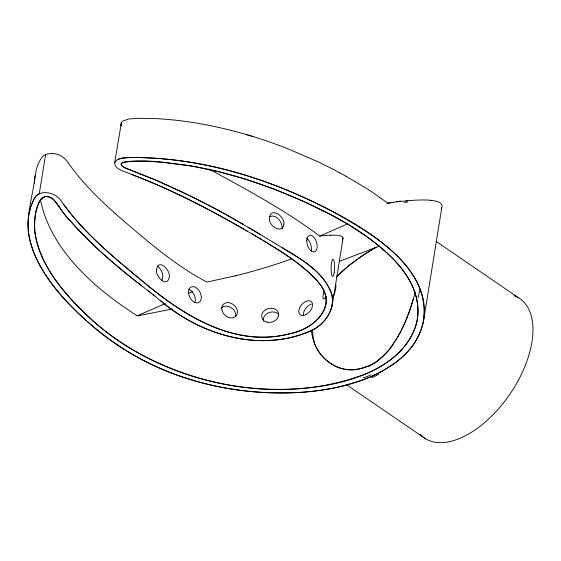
<?xml version="1.0" encoding="UTF-8"?>
<svg xmlns="http://www.w3.org/2000/svg" width="561" height="561" viewBox="0 0 561 561"><rect width="100%" height="100%" fill="white"/><g stroke="black" fill="none" stroke-linecap="round" stroke-linejoin="round"><path stroke-width="0.84" d="M34.389 183.216C35.14 174.148 36.458 163.7 42.727 156.547A19.972 10.996 9.2 0 1 43.071 156.231L44.2 155.39A14.93 8.219 9.2 0 1 45.595 154.64L48.015 153.847A11.038 6.073 9.2 0 1 56.956 154.254C62.376 155.678 66.471 159.822 69.368 164.45C82.874 183.433 99.725 199.751 117.046 215.214C145.397 239.442 173.707 264.596 206.918 282.071L236.167 275.64L235.332 275.844M35.077 175.656C33.085 196.224 24.838 217.114 29.544 237.892C30.981 244.694 33.267 251.293 36.107 257.632C43.043 272.898 53.057 286.566 64.249 298.971C83.203 319.546 104.998 337.547 128.841 352.189C180.2 383.401 241.742 395.87 301.376 392.321A183.51 101.015 9.2 0 0 344.559 385.561L360.961 380.603L370.996 376.655M155.095 296.215C195.06 332.652 254.68 352.82 306.902 332.624C324.84 326.523 339.847 305.408 328.676 287.162C317.456 266.608 295.296 256.026 276.236 244.112M330.31 235.22A133.56 16.893 -17.6 0 1 336.635 235.269C339.082 235.178 345.057 236.384 342.336 239.891M39.361 193.727C37.783 194.408 36.374 195.48 35.322 196.848C10.294 241.749 54.655 292.078 86.099 320.429M282.022 228.699C282.919 222.577 276.278 213.446 269.603 216.77M160.818 300.724C200.992 335.773 261.777 353.234 311.888 330.184C326.74 323.283 338.059 305.184 329.679 289.273C320.296 269.511 300.016 258.705 282.211 247.681M121.386 122.635L114.647 162.893C114.43 166.912 118.82 169.099 121.87 170.698C167.921 187.64 211.728 210.045 253.916 235.038M371.319 376.515L380.568 372.034L393.03 364.384A183.51 101.015 9.2 0 0 414.607 342.841C450.427 283.908 379.341 235.851 335.275 212.949M45.595 154.64L39.256 193.776L36.065 195.992L33.695 199.499M332.126 306.033L343.101 237.969M87.516 321.67C144.948 374.026 224.666 397.349 301.432 392.314A183.77 101.162 9.2 0 0 338.893 386.915C359.482 382.188 379.804 374.608 396.704 361.663A183.77 101.162 9.2 0 0 414.593 342.869L418.632 335.934L421.627 328.718L423.225 322.863L441.752 207.921C443.33 204.884 440.322 202.374 437.671 201.665A232.584 29.424 -17.6 0 0 430.876 200.319M114.647 162.893C116.835 157.592 123.96 158.02 128.757 157.585M423.225 322.863C431.774 268.565 375.393 235.886 335.751 213.201M28.737 214.786L30.462 207.423L33.288 200.312M415.175 292.267L412.84 300.738M413.254 299.322L409.523 310.976L405.175 322.112M412.672 301.292C408.38 315.457 402.847 329.412 394.706 341.838M404.839 322.891L401.08 330.843M441.752 207.921L441.184 209.015M400.386 332.175L397.574 337.224M396.718 338.655L389.727 348.711M393.976 342.925C381.782 364.37 351.901 379.033 329.931 362.96M161.603 280.823C164.604 275.942 161.617 269.245 157.403 266.026M388.78 349.868L382.995 356.081L377.805 360.506M336.586 276.552L346.081 267.856L357.406 259.091M336.27 276.882L349.734 264.869L364.93 253.986M358.5 258.312L372.09 249.596M365.975 253.32L376.017 247.373A46.388 5.869 -17.6 0 0 379.552 246.062M373.086 249.021L376.017 247.373L339.433 261.335M39.438 193.692C44.628 191.589 50.981 192.689 55.707 195.691C58.547 197.451 60.679 200.088 62.509 202.837C83.21 231.889 110.868 254.946 138.104 277.611M387.139 203.32L395.105 202.1A309.258 39.123 -17.6 0 1 399.362 201.595A289.055 36.57 -17.6 0 1 406.115 200.887L408.688 200.663A262.071 33.155 -17.6 0 1 412.377 200.375A239.975 30.357 -17.6 0 1 429.354 200.179L430.876 200.319M40.399 199.534C50.686 250.69 95.3 288.894 137.256 315.829L165.411 303.522M188.237 293.55L192.802 291.552M208.832 168.973C246.756 189.583 285.135 210.242 319.756 236.083L347.911 223.776M118.245 159.261L122.908 158.048L130.103 157.543M172.227 308.985L144.408 314.532M144.415 314.532L137.256 315.829M390.708 202.661L387.707 203.068L368.542 189.618L345.828 176.126M392.188 202.472L393.654 202.283M357.343 369.447C338.893 372.455 320.198 359.994 314.167 342.617M406.115 200.887L407.412 200.775M129.023 157.578L129.675 157.557M130.026 157.55L130.664 157.536M130.825 157.529L131.225 157.522C202.675 157.192 272.786 179.618 335.394 213.012M131.225 157.522C202.086 157.234 271.622 179.282 333.844 212.177M339.735 172.809L338.62 172.213A379.951 209.155 9.2 0 0 329.58 167.522L324.987 165.222A355.583 195.74 9.2 0 0 315.689 160.755L286.776 148.328A290.907 160.137 9.2 0 0 258.852 138.378L253.628 136.737A273.431 150.516 9.2 0 0 245.725 134.374C215.375 125.664 184.113 119.717 152.515 118.504L140.608 118.343A155.685 85.7 9.2 0 0 137.312 118.392L128.841 118.981L123.154 120.874A11.08 6.101 9.2 0 0 121.078 125.419M131.709 174.548C171.105 189.092 208.306 208.839 244.666 229.708M332.028 215.333L304.707 201.939L276.615 190.095L246.013 179.324L219.414 171.869L191.911 166.091L164.1 162.374L147.564 161.302L131.33 161.21L123.75 161.982L121.127 163.609L121.968 165.902L125.874 168.321L154.815 179.667L183.44 192.563L213.93 207.893L243.572 224.505M339.181 172.508L346.375 176.427M332.378 215.522L335.155 217.016M245.991 230.466L247.317 231.223M251.286 233.509L256.545 236.567M255.234 235.802L261.77 239.645M257.857 237.331C277.316 248.937 296.958 260.795 313.319 276.636C321.755 284.778 329.763 297.155 324.538 309.153C319.567 320.899 307.835 328.157 296.124 331.923C240.957 349.959 187.774 318.872 146.659 284.581M248.341 227.331L273.628 242.548M273.123 242.247L276.538 244.294M263.067 240.417C283.137 252.836 304.09 265.15 319.349 283.529C339.195 306.082 311.727 330.864 289.132 333.851C234.701 347.68 184.597 316.145 144.507 282.842M260.213 234.463L225.704 214.274L195.803 198.587L158.055 181.042L124.297 167.529L121.968 165.902L121.022 164.324L121.625 162.971C142.62 158.111 165.137 162.992 186.35 165.165C215.48 169.815 244.021 177.788 271.615 188.18C298.964 198.692 325.815 210.831 350.877 226.09C382.939 246.644 424.712 277.912 416.963 321.439C406.29 363.03 359.629 380.085 321.481 386.213C265.928 394.558 207.893 386.136 156.919 362.532C124.872 347.743 95.805 326.516 72.145 300.317C49.256 275.079 24.81 239.407 38.52 204.029C40.329 194.471 51.416 194.232 55.616 202.156C62.93 212.815 71.457 222.584 80.398 231.896C102.081 254.729 126.73 274.434 151.68 293.543M126.127 345.772C196.616 389.355 288.403 403.752 366.677 373.521C391.809 362.834 417.181 341.579 418.05 312.211C418.345 280.788 393.499 256.749 370.225 239.112M436.311 241.525L518.539 297.807M346.439 384.664L425.638 438.835M329.026 362.322C318.718 354.896 312.239 342.659 311.481 330.015M142.094 286.075C116.029 266.103 90.98 244.582 69.34 219.814C60.644 212.984 57.58 197.009 45.132 196.392C34.109 202.724 34.438 220.178 34.775 231.398C40.385 268.684 67.488 297.744 94.451 322.196M148.195 290.822L150.229 292.407M151.617 293.494L153.132 294.672M153.006 294.574L153.861 295.24M153.56 295.009L155.306 296.383M63.561 204.323C86.184 235.234 116.211 259.533 145.579 283.712M143.434 281.973L139.163 278.48M121.372 126.057L121.12 125.419M303.494 315.661A8.604 5.224 -50.6 0 1 311.53 304.048M188.699 289.287A8.625 5.491 66.3 0 1 194.976 302.498M306.215 238.102A8.639 4.719 73.7 0 1 311.264 250.921M263.481 321.264A8.611 6.984 -14.8 0 1 268.025 313.017A8.611 6.984 -14.8 0 1 278.305 313.915M221.307 308.066A8.611 6.9 37.1 0 1 230.704 307.407A8.611 6.9 37.1 0 1 235.76 316.131M326.243 296.299A8.611 2.118 -71.2 0 1 323.22 298.585A8.611 2.118 -71.2 0 1 323.767 291.979M335.415 284.315A8.611 2.055 -71.5 0 1 332.982 297M335.106 217.051A259.07 142.613 9.2 0 1 370.302 239.084M126.057 345.807A259.07 142.613 9.2 0 1 94.521 322.175M514.255 295.759A84.473 45.799 -55.6 0 1 510.187 393.745A84.473 45.799 -55.6 0 1 420.119 434.34M379.005 374.026A78.477 57.341 -85.2 0 1 371.536 377.742M370.73 374.965A78.743 56.682 -76.3 0 1 363.374 377.784M377.939 360.891A69.361 50.104 -82.7 0 1 367.876 366.712M367.778 366.123A69.361 49.768 -80.9 0 1 357.343 369.285M420.112 289.181A70.342 20.89 -70.8 0 1 417.903 297.863M314.448 342.483A70.342 50.462 -34.6 0 1 312.631 330.948M245.725 134.374A271.082 149.226 9.2 0 1 253.628 136.737M396.55 201.574A308.929 32.924 -15.8 0 1 400.778 201.09M404.123 202.367A262.036 30.371 -16.5 0 1 407.959 202.009M291.517 258.965A74.578 9.432 -17.6 0 1 289.771 259.582L286.236 260.809A79.571 10.063 -17.6 0 1 279.048 263.228L275.416 264.413A80.244 10.154 -17.6 0 1 260.69 268.978L258.754 269.546A82.909 10.484 -17.6 0 1 236.195 275.619M319.763 236.083A144.338 18.261 -17.6 0 1 330.352 235.199M283.915 223.958C282.961 234.835 268.621 226.174 269.504 218.692C270.016 205.971 284.946 216.357 283.915 223.958M156.575 269.68C155.004 276.117 167.353 288.866 169.324 276.79C170.691 270.577 158.461 257.576 156.575 269.68M306.285 314.44A8.604 5.287 -49.9 0 0 311.313 301.608A8.604 5.287 -49.9 0 0 299.469 308.319A8.604 5.287 -49.9 0 0 306.285 314.44M188.545 293.059A8.639 5.722 63.5 0 0 198.727 302.54A8.639 5.722 63.5 0 0 197.479 288.747A8.639 5.722 63.5 0 0 188.545 293.059M306.776 240.648A8.625 4.769 73.3 0 0 314.433 251.896A8.625 4.769 73.3 0 0 314.714 238.348A8.625 4.769 73.3 0 0 306.776 240.648M334.265 272.337A8.611 1.76 -88.7 0 0 333.101 259.203A8.611 1.76 -88.7 0 0 331.221 271.882A8.611 1.76 -88.7 0 0 334.265 272.337M267.52 322.252A8.611 6.977 -14.9 0 0 278.508 313.15A8.611 6.977 -14.9 0 0 264.504 310.549A8.611 6.977 -14.9 0 0 267.52 322.252M222.373 311.418A8.611 6.753 42.6 0 0 235.788 316.25A8.611 6.753 42.6 0 0 230.641 303.129A8.611 6.753 42.6 0 0 222.373 311.418"/></g></svg>
